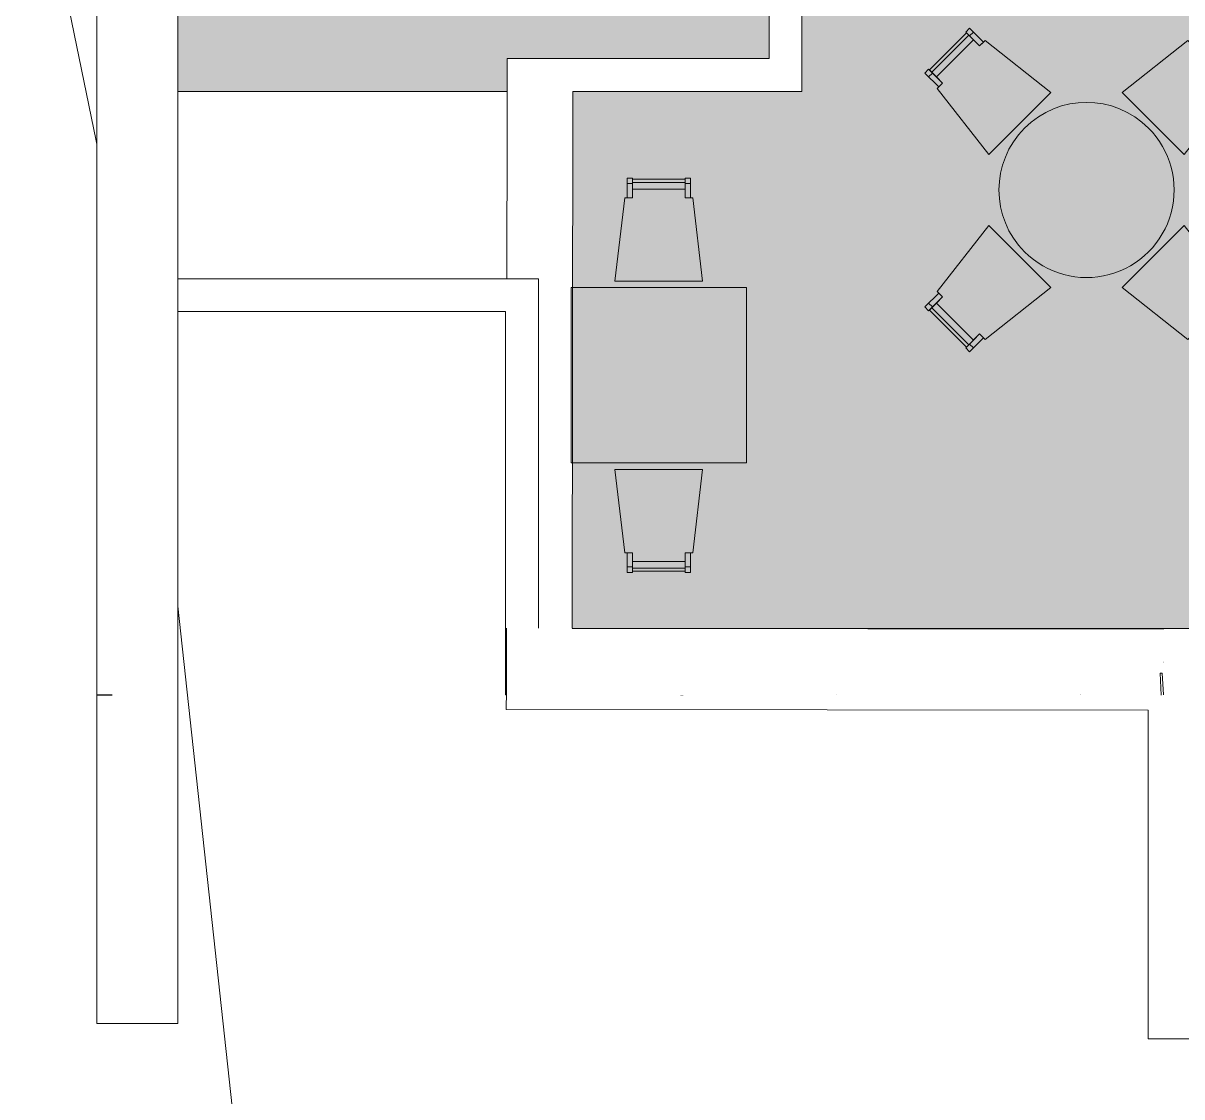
# Model space of a CAD drawing. Header units: millimetres. Extents: x -20794 to 71174, y -103753 to 30644.
# Drawn here: x 20872 to 26163, y -4666 to 235 of the extents above; entities that cross this region are included whole.
import ezdxf

# ---------------------------------------------------------------- set-up
doc = ezdxf.new("R2010")
doc.units = ezdxf.units.MM
doc.header["$MEASUREMENT"] = 0
doc.set_wipeout_variables(frame=1)
doc.linetypes.add('Wipeout_Contour', pattern=[1000, 0, -1000])
for name, color, linetype, lineweight in [('0_Ном._пера__1', 7, 'Continuous', 13), ('2D - Общий_Ном._пера__1', 7, 'Continuous', 13), ('Конструктив - Стены Несущие_Ном._пера__1', 7, 'Continuous', 13), ('Местность - Рельеф_Ном._пера__1', 7, 'Continuous', 13)]:
    doc.layers.add(name, color=color, linetype=linetype, lineweight=lineweight)
doc.layers.add('2D - Общий_Ном._пера__23', color=7, linetype='Continuous', lineweight=20, true_color=0xff6600)
doc.layers.add('Конструктив - Стены Несущие', color=7, linetype='Continuous')

msp = doc.modelspace()

# ---------------------------------------------------------------- hatches: boundary and pattern name
at = {"layer": '2D - Общий_Ном._пера__23', "linetype": 'Continuous', "lineweight": 0, "true_color": 0x3f1900}
msp.add_hatch(color=28, dxfattribs=at).paths.add_polyline_path([(21547.6, 1968.4), (35278.6, 1968.4), (35278.6, 168.4), (35278.6, -4031.5), (26378.2, -4031.5), (26378.6, -2528.9), (23378.8, -2528), (23378.3, -76.4), (21547.6, -76.4)])

# ---------------------------------------------------------------- linework, layer by layer
at = {"layer": '0_Ном._пера__1', "color": 7, "linetype": 'Continuous', "lineweight": 13}
for p, q in [((25190.1, 180.4), (25020.8, 11.1)), ((25211.3, 194.5), (25193.6, 176.8)), ((25006.7, -10.1), (25024.4, 7.5)), ((23629.6, -497.2), (23654.6, -497.2)), ((23894, -492.2), (23654.6, -492.2)), ((23919, -497.2), (23894, -497.2)), ((25006.7, -1042.9), (25024.4, -1060.6)), ((25020.8, -1064.2), (25190.1, -1233.4)), ((25211.3, -1247.6), (25193.6, -1229.9)), ((23629.6, -2247.2), (23654.6, -2247.2)), ((23894, -2252.2), (23654.6, -2252.2)), ((23919, -2247.2), (23894, -2247.2))]:
    msp.add_line(p, q, dxfattribs=at)
at = {"layer": '0_Ном._пера__1', "color": 7, "linetype": 'Continuous', "lineweight": 13, "flags": 128}
for points in [[(25257.3, 148.5), (25239.6, 130.9), (25176, 194.5), (25193.6, 212.2)], [(25211.3, 159.1), (25042.1, -10.1), (25010.2, 21.7), (25179.5, 191)], [(25565.1, -81.1), (25282.3, -363.9), (25045.5, -63.2), (25070.3, -38.4), (25042.1, -10.1), (25211.3, 159.1), (25239.6, 130.9), (25264.4, 155.7)], [(26173.2, -363.9), (25890.4, -81.1), (26191.1, 155.7), (26215.8, 130.9), (26244.1, 159.1), (26413.4, -10.1), (26385.1, -38.4), (26409.9, -63.2)], [(25052.7, -56.1), (25070.3, -38.4), (25006.7, 25.2), (24989, 7.5)], [(23629.6, -562.2), (23654.6, -562.2), (23654.6, -472.2), (23629.6, -472.2)], [(23919, -562.2), (23894, -562.2), (23894, -472.2), (23919, -472.2)], [(23974.3, -942.2), (23574.3, -942.2), (23619.6, -562.2), (23654.6, -562.2), (23654.6, -522.2), (23894, -522.2), (23894, -562.2), (23929.1, -562.2)], [(23894, -522.2), (23654.6, -522.2), (23654.6, -477.2), (23894, -477.2)], [(25282.3, -689.2), (25565.1, -972), (25264.4, -1208.7), (25239.6, -1183.9), (25211.3, -1212.2), (25042.1, -1042.9), (25070.3, -1014.7), (25045.5, -989.9)], [(25890.4, -972), (26173.2, -689.2), (26409.9, -989.9), (26385.1, -1014.7), (26413.4, -1042.9), (26244.1, -1212.2), (26215.8, -1183.9), (26191.1, -1208.7)], [(25052.7, -997), (25070.3, -1014.7), (25006.7, -1078.3), (24989, -1060.6)], [(25042.1, -1042.9), (25211.3, -1212.2), (25179.5, -1244), (25010.2, -1074.8)], [(25257.3, -1201.6), (25239.6, -1183.9), (25176, -1247.6), (25193.6, -1265.2)], [(23974.3, -1802.2), (23574.3, -1802.2), (23619.6, -2182.2), (23654.6, -2182.2), (23654.6, -2222.2), (23894, -2222.2), (23894, -2182.2), (23929.1, -2182.2)], [(23629.6, -2182.2), (23654.6, -2182.2), (23654.6, -2272.2), (23629.6, -2272.2)], [(23894, -2222.2), (23654.6, -2222.2), (23654.6, -2267.2), (23894, -2267.2)], [(23919, -2182.2), (23894, -2182.2), (23894, -2272.2), (23919, -2272.2)]]:
    msp.add_lwpolyline(points, close=True, dxfattribs=at)
msp.add_lwpolyline([(25444.9, -809.4, -1), (26010.6, -243.7, -1)], format="xyb", close=True, dxfattribs=at)
at = {"layer": '2D - Общий_Ном._пера__1', "color": 7, "linetype": 'Continuous', "lineweight": 13, "flags": 128}
msp.add_lwpolyline([(21547.6, 1968.4), (35278.6, 1968.4), (35278.6, 168.4), (35278.6, -4031.5), (26378.2, -4031.5), (26378.6, -2528.9), (23378.8, -2528), (23378.3, -76.4), (21547.6, -76.4)], close=True, dxfattribs=at)
at = {"layer": 'Местность - Рельеф_Ном._пера__1', "color": 7, "linetype": 'Continuous', "lineweight": 13}
for p, q in [((20871.5, 1315.9), (21506.7, -1767.8)), ((21506.7, -1767.8), (21853.6, -4971.1))]:
    msp.add_line(p, q, dxfattribs=at)

# ---------------------------------------------------------------- next in the draw order: wipeouts: each hides what was drawn before it
at = {"color": 254, "linetype": 'Wipeout_Contour', "lineweight": 0, "ltscale": 85475.753629}
msp.add_wipeout([(21208.4, -2831.6), (21213.4, -2831.6), (21213.4, 2333.4), (21208.4, 2333.4)], dxfattribs=at).dxf.layer = 'Конструктив - Стены Несущие'
at = {"color": 254, "linetype": 'Wipeout_Contour', "lineweight": 0, "ltscale": 69847.288092}
msp.add_wipeout([(23082.5, 73.6), (23382.3, -76.4), (23382.5, 73.6)], dxfattribs=at).dxf.layer = 'Конструктив - Стены Несущие'
at = {"color": 254, "linetype": 'Wipeout_Contour', "lineweight": 0, "ltscale": 73134.741733}
msp.add_wipeout([(24278.3, 73.6), (24428.3, -76.4), (24428.3, 73.6)], dxfattribs=at).dxf.layer = 'Конструктив - Стены Несущие'
at = {"color": 254, "linetype": 'Wipeout_Contour', "lineweight": 0, "ltscale": 69856.21382}
msp.add_wipeout([(23074.4, -2681.6), (23074.4, -2831.6), (23224.4, -2681.6)], dxfattribs=at).dxf.layer = 'Конструктив - Стены Несущие'
at = {"color": 254, "linetype": 'Wipeout_Contour', "lineweight": 0, "ltscale": 78518.89344}
msp.add_wipeout([(26008.6, -2901.5), (26013.6, -2901.5), (26013.6, -2896.5)], dxfattribs=at).dxf.layer = 'Конструктив - Стены Несущие'

# ---------------------------------------------------------------- next in the draw order: wipeouts: each hides what was drawn before it
at = {"color": 254, "linetype": 'Wipeout_Contour', "lineweight": 0, "ltscale": 85492.746653}
msp.add_wipeout([(21213.4, 2329.4), (21213.4, -2831.6), (21217.4, -2831.6), (21217.4, 2329.4)], dxfattribs=at).dxf.layer = 'Конструктив - Стены Несущие'
at = {"color": 254, "linetype": 'Wipeout_Contour', "lineweight": 0, "ltscale": 69548.07938}
msp.add_wipeout([(23082.3, -76.4), (23382.3, -76.4), (23082.5, 73.6)], dxfattribs=at).dxf.layer = 'Конструктив - Стены Несущие'
at = {"color": 254, "linetype": 'Wipeout_Contour', "lineweight": 0, "ltscale": 70022.022246}
msp.add_wipeout([(23224.4, -2681.6), (23074.4, -2831.6), (23224.4, -2831.6)], dxfattribs=at).dxf.layer = 'Конструктив - Стены Несущие'
at = {"color": 254, "linetype": 'Wipeout_Contour', "lineweight": 0, "ltscale": 78530.265521}
msp.add_wipeout([(26013.6, -2896.5), (26017.6, -2896.5), (26017.6, -2892.5)], dxfattribs=at).dxf.layer = 'Конструктив - Стены Несущие'

# ---------------------------------------------------------------- next in the draw order: linework, layer by layer
at = {"layer": 'Конструктив - Стены Несущие_Ном._пера__1', "color": 7, "linetype": 'Continuous', "lineweight": 13, "flags": 128}
for points in [[(23082.5, 73.6), (23382.5, 73.6)], [(23074.4, -2831.6), (23074.4, -2681.6)]]:
    msp.add_lwpolyline(points, dxfattribs=at)

# ---------------------------------------------------------------- next in the draw order: wipeouts: each hides what was drawn before it
at = {"color": 254, "linetype": 'Wipeout_Contour', "lineweight": 0, "ltscale": 85505.989023}
msp.add_wipeout([(21217.4, 2326.4), (21217.4, -2831.6), (21220.4, -2831.6), (21220.4, 2326.4)], dxfattribs=at).dxf.layer = 'Конструктив - Стены Несущие'
at = {"color": 254, "linetype": 'Wipeout_Contour', "lineweight": 0, "ltscale": 93196.725107}
msp.add_wipeout([(23078.8, -2527.5), (23378.8, -2527.9), (23382.3, -76.4), (23082.3, -76.4)], dxfattribs=at).dxf.layer = 'Конструктив - Стены Несущие'
at = {"color": 254, "linetype": 'Wipeout_Contour', "lineweight": 0, "ltscale": 99223.071462}
msp.add_wipeout([(23224.4, -2681.6), (23224.4, -2831.6), (26078.6, -2831.6), (26078.6, -2681.6)], dxfattribs=at).dxf.layer = 'Конструктив - Стены Несущие'
at = {"color": 254, "linetype": 'Wipeout_Contour', "lineweight": 0, "ltscale": 78538.989824}
msp.add_wipeout([(26017.6, -2892.5), (26020.6, -2892.6), (26020.6, -2889.6)], dxfattribs=at).dxf.layer = 'Конструктив - Стены Несущие'

# ---------------------------------------------------------------- next in the draw order: linework, layer by layer
at = {"layer": '0_Ном._пера__1', "color": 7, "linetype": 'Continuous', "lineweight": 13, "flags": 128}
msp.add_lwpolyline([(24174.3, -1772.2), (23374.3, -1772.2), (23374.3, -972.2), (24174.3, -972.2)], close=True, dxfattribs=at)
at = {"layer": 'Конструктив - Стены Несущие_Ном._пера__1', "color": 7, "linetype": 'Continuous', "lineweight": 13, "flags": 128}
for points in [[(23082.5, 73.6), (23078.8, -2527.5)], [(23378.8, -2527.9), (23382.3, -76.4)], [(26078.6, -2681.6), (23224.4, -2681.6)], [(23074.4, -2831.6), (26078.6, -2831.6)]]:
    msp.add_lwpolyline(points, dxfattribs=at)

# ---------------------------------------------------------------- next in the draw order: wipeouts: each hides what was drawn before it
at = {"color": 254, "linetype": 'Wipeout_Contour', "lineweight": 0, "ltscale": 85519.014805}
msp.add_wipeout([(21220.4, -2831.6), (21224.4, -2831.6), (21224.4, 2322.4), (21220.4, 2322.4)], dxfattribs=at).dxf.layer = 'Конструктив - Стены Несущие'
at = {"color": 254, "linetype": 'Wipeout_Contour', "lineweight": 0, "ltscale": 78548.820508}
msp.add_wipeout([(26020.6, -2889.6), (26024.6, -2889.6), (26024.6, -2885.6)], dxfattribs=at).dxf.layer = 'Конструктив - Стены Несущие'

# ---------------------------------------------------------------- next in the draw order: wipeouts: each hides what was drawn before it
at = {"color": 254, "linetype": 'Wipeout_Contour', "lineweight": 0, "ltscale": 85615.473423}
msp.add_wipeout([(21224.4, 2272.4), (21224.4, -2831.6), (21274.4, -2831.6), (21274.4, 2272.4)], dxfattribs=at).dxf.layer = 'Конструктив - Стены Несущие'
at = {"color": 254, "linetype": 'Wipeout_Contour', "lineweight": 0, "ltscale": 95321.954846}
msp.add_wipeout([(24278.3, 73.6), (23382.5, 73.6), (23382.3, -76.4), (24278.3, -76.4)], dxfattribs=at).dxf.layer = 'Конструктив - Стены Несущие'
at = {"color": 254, "linetype": 'Wipeout_Contour', "lineweight": 0, "ltscale": 69436.389704}
msp.add_wipeout([(23074.4, -931.7), (23074.4, -1081.7), (23224.4, -931.7)], dxfattribs=at).dxf.layer = 'Конструктив - Стены Несущие'
at = {"color": 254, "linetype": 'Wipeout_Contour', "lineweight": 0, "ltscale": 78645.868138}
msp.add_wipeout([(26024.6, -2885.6), (26074.6, -2885.6), (26074.6, -2835.6)], dxfattribs=at).dxf.layer = 'Конструктив - Стены Несущие'

# ---------------------------------------------------------------- next in the draw order: linework, layer by layer
at = {"layer": 'Конструктив - Стены Несущие_Ном._пера__1', "color": 7, "linetype": 'Continuous', "lineweight": 13, "flags": 128}
for points in [[(21208.4, 2338.4), (21208.4, -2831.6)], [(21208.4, -2831.6), (21213.4, -2831.6)], [(21213.4, -2831.6), (21217.4, -2831.6)], [(21217.4, -2831.6), (21220.4, -2831.6)], [(21220.4, -2831.6), (21224.4, -2831.6)]]:
    msp.add_lwpolyline(points, dxfattribs=at)

# ---------------------------------------------------------------- next in the draw order: wipeouts: each hides what was drawn before it
at = {"color": 254, "linetype": 'Wipeout_Contour', "lineweight": 0, "ltscale": 171315.243466}
msp.add_wipeout([(21274.4, -2831.6), (21278.3, -2831.6), (21278.3, -2531.8), (21278.4, -2531.8), (21278.4, 1968.4), (21278.3, 1968.4), (21278.3, 2268.4), (21274.4, 2268.4)], dxfattribs=at).dxf.layer = 'Конструктив - Стены Несущие'
at = {"color": 254, "linetype": 'Wipeout_Contour', "lineweight": 0, "ltscale": 72985.751269}
msp.add_wipeout([(24278.3, -76.4), (24428.3, -76.4), (24278.3, 73.6)], dxfattribs=at).dxf.layer = 'Конструктив - Стены Несущие'
at = {"color": 254, "linetype": 'Wipeout_Contour', "lineweight": 0, "ltscale": 69591.808687}
msp.add_wipeout([(23074.4, -1081.7), (23224.4, -1081.7), (23224.4, -931.7)], dxfattribs=at).dxf.layer = 'Конструктив - Стены Несущие'
at = {"color": 254, "linetype": 'Wipeout_Contour', "lineweight": 0, "ltscale": 78692.188133}
msp.add_wipeout([(26074.6, -2835.6), (26078.6, -2835.6), (26078.6, -2831.6)], dxfattribs=at).dxf.layer = 'Конструктив - Стены Несущие'
at = {"color": 254, "linetype": 'Wipeout_Contour', "lineweight": 0, "ltscale": 98857.220361}
msp.add_wipeout([(26008.6, -2896.5), (23078, -2892.5), (23078, -2897.5), (26008.6, -2901.5)], dxfattribs=at).dxf.layer = 'Конструктив - Стены Несущие'

# ---------------------------------------------------------------- next in the draw order: linework, layer by layer
at = {"layer": 'Конструктив - Стены Несущие_Ном._пера__1', "color": 7, "linetype": 'Continuous', "lineweight": 13, "flags": 128}
for points in [[(24278.3, 73.6), (23382.5, 73.6)], [(24428.3, -76.4), (24428.3, 73.6)], [(23382.3, -76.4), (24428.3, -76.4)], [(23224.4, -931.7), (23074.4, -931.7)]]:
    msp.add_lwpolyline(points, dxfattribs=at)

# ---------------------------------------------------------------- next in the draw order: wipeouts: each hides what was drawn before it
at = {"color": 254, "linetype": 'Wipeout_Contour', "lineweight": 0, "ltscale": 173220.497809}
msp.add_wipeout([(21278.4, -2531.8), (21578.3, -2531.8), (21578.3, -2741.6), (21578.3, -2741.6), (21578.3, -2831.6), (21578.4, -2831.6), (21578.4, 1968.4), (21278.4, 1968.4)], dxfattribs=at).dxf.layer = 'Конструктив - Стены Несущие'
at = {"color": 254, "linetype": 'Wipeout_Contour', "lineweight": 0, "ltscale": 92957.573644}
msp.add_wipeout([(23224.4, -2681.6), (23224.4, -1081.7), (23074.4, -1081.7), (23074.4, -2681.6)], dxfattribs=at).dxf.layer = 'Конструктив - Стены Несущие'
at = {"color": 254, "linetype": 'Wipeout_Contour', "lineweight": 0, "ltscale": 78514.252988}
msp.add_wipeout([(26008.6, -2896.5), (26008.6, -2901.5), (26013.6, -2896.5)], dxfattribs=at).dxf.layer = 'Конструктив - Стены Несущие'

# ---------------------------------------------------------------- next in the draw order: linework, layer by layer
at = {"layer": 'Конструктив - Стены Несущие_Ном._пера__1', "color": 7, "linetype": 'Continuous', "lineweight": 13, "flags": 128}
for points in [[(21578.4, -2831.6), (21578.4, 1968.4)], [(23224.4, -2681.6), (23224.4, -931.7)], [(23074.4, -1081.7), (23074.4, -2681.6)], [(21224.4, -2831.6), (21274.4, -2831.6)], [(21274.4, -2831.6), (21278.3, -2831.6)], [(21578.3, -2831.6), (21578.4, -2831.6)]]:
    msp.add_lwpolyline(points, dxfattribs=at)

# ---------------------------------------------------------------- next in the draw order: wipeouts: each hides what was drawn before it
at = {"color": 254, "linetype": 'Wipeout_Contour', "lineweight": 0, "ltscale": 97572.263042}
msp.add_wipeout([(24428.3, 73.6), (24428.3, 1968.4), (24278.3, 1968.4), (24278.3, 73.6)], dxfattribs=at).dxf.layer = 'Конструктив - Стены Несущие'
at = {"color": 254, "linetype": 'Wipeout_Contour', "lineweight": 0, "ltscale": 98865.056338}
msp.add_wipeout([(26013.6, -2892.5), (23078, -2888.5), (23078, -2892.5), (26013.6, -2896.5)], dxfattribs=at).dxf.layer = 'Конструктив - Стены Несущие'

# ---------------------------------------------------------------- next in the draw order: linework, layer by layer
at = {"layer": 'Конструктив - Стены Несущие_Ном._пера__1', "color": 7, "linetype": 'Continuous', "lineweight": 13, "flags": 128}
for points in [[(24278.3, 1968.4), (24278.3, 73.6)], [(24428.3, 73.6), (24428.3, 1968.4)]]:
    msp.add_lwpolyline(points, dxfattribs=at)

# ---------------------------------------------------------------- next in the draw order: wipeouts: each hides what was drawn before it
at = {"color": 254, "linetype": 'Wipeout_Contour', "lineweight": 0, "ltscale": 89097.061991}
msp.add_wipeout([(23074.4, -931.7), (21428.3, -931.7), (21428.3, -1081.7), (23074.4, -1081.7)], dxfattribs=at).dxf.layer = 'Конструктив - Стены Несущие'
at = {"color": 254, "linetype": 'Wipeout_Contour', "lineweight": 0, "ltscale": 86095.497758}
msp.add_wipeout([(21208.3, -2832), (21208.3, -4332), (21213.3, -4332), (21213.3, -2832)], dxfattribs=at).dxf.layer = 'Конструктив - Стены Несущие'
at = {"color": 254, "linetype": 'Wipeout_Contour', "lineweight": 0, "ltscale": 78526.730716}
msp.add_wipeout([(26013.6, -2892.5), (26013.6, -2896.5), (26017.6, -2892.5)], dxfattribs=at).dxf.layer = 'Конструктив - Стены Несущие'

# ---------------------------------------------------------------- next in the draw order: linework, layer by layer
at = {"layer": 'Конструктив - Стены Несущие_Ном._пера__1', "color": 7, "linetype": 'Continuous', "lineweight": 13, "flags": 128}
for points in [[(23074.4, -931.7), (21428.3, -931.7)], [(21428.3, -1081.7), (21428.3, -931.7)], [(21428.3, -1081.7), (23074.4, -1081.7)]]:
    msp.add_lwpolyline(points, dxfattribs=at)

# ---------------------------------------------------------------- next in the draw order: wipeouts: each hides what was drawn before it
at = {"color": 254, "linetype": 'Wipeout_Contour', "lineweight": 0, "ltscale": 86113.2366}
msp.add_wipeout([(21213.3, -2832), (21213.3, -4332), (21217.3, -4332), (21217.3, -2832)], dxfattribs=at).dxf.layer = 'Конструктив - Стены Несущие'
at = {"color": 254, "linetype": 'Wipeout_Contour', "lineweight": 0, "ltscale": 98871.374011}
msp.add_wipeout([(26017.6, -2889.5), (23078, -2885.5), (23078, -2888.5), (26017.6, -2892.5)], dxfattribs=at).dxf.layer = 'Конструктив - Стены Несущие'

# ---------------------------------------------------------------- next in the draw order: wipeouts: each hides what was drawn before it
at = {"color": 254, "linetype": 'Wipeout_Contour', "lineweight": 0, "ltscale": 86127.033551}
msp.add_wipeout([(21217.3, -2832), (21217.3, -4332), (21220.3, -4332), (21220.3, -2832)], dxfattribs=at).dxf.layer = 'Конструктив - Стены Несущие'
at = {"color": 254, "linetype": 'Wipeout_Contour', "lineweight": 0, "ltscale": 78536.560172}
msp.add_wipeout([(26017.6, -2889.5), (26017.6, -2892.5), (26020.6, -2889.6)], dxfattribs=at).dxf.layer = 'Конструктив - Стены Несущие'

# ---------------------------------------------------------------- next in the draw order: wipeouts: each hides what was drawn before it
at = {"color": 254, "linetype": 'Wipeout_Contour', "lineweight": 0, "ltscale": 86140.830591}
msp.add_wipeout([(21220.3, -2832), (21220.3, -4332), (21224.3, -4332), (21224.3, -2832)], dxfattribs=at).dxf.layer = 'Конструктив - Стены Несущие'
at = {"color": 254, "linetype": 'Wipeout_Contour', "lineweight": 0, "ltscale": 98875.708051}
msp.add_wipeout([(26020.6, -2885.6), (23078, -2881.5), (23078, -2885.5), (26020.6, -2889.6)], dxfattribs=at).dxf.layer = 'Конструктив - Стены Несущие'

# ---------------------------------------------------------------- next in the draw order: wipeouts: each hides what was drawn before it
at = {"color": 254, "linetype": 'Wipeout_Contour', "lineweight": 0, "ltscale": 86247.268995}
msp.add_wipeout([(21224.3, -2832), (21224.3, -4332), (21274.3, -4332), (21274.3, -2832)], dxfattribs=at).dxf.layer = 'Конструктив - Стены Несущие'
at = {"color": 254, "linetype": 'Wipeout_Contour', "lineweight": 0, "ltscale": 78545.287071}
msp.add_wipeout([(26020.6, -2885.6), (26020.6, -2889.6), (26024.6, -2885.6)], dxfattribs=at).dxf.layer = 'Конструктив - Стены Несущие'

# ---------------------------------------------------------------- next in the draw order: linework, layer by layer
at = {"layer": 'Конструктив - Стены Несущие_Ном._пера__1', "color": 7, "linetype": 'Continuous', "lineweight": 13, "flags": 128}
for points in [[(21208.3, -2832), (21208.3, -4332)], [(21208.3, -4332), (21213.3, -4332)], [(21213.3, -4332), (21217.3, -4332)], [(21217.3, -4332), (21220.3, -4332)], [(21220.3, -4332), (21224.3, -4332)]]:
    msp.add_lwpolyline(points, dxfattribs=at)

# ---------------------------------------------------------------- next in the draw order: wipeouts: each hides what was drawn before it
at = {"color": 254, "linetype": 'Wipeout_Contour', "lineweight": 0, "ltscale": 86353.707277}
msp.add_wipeout([(21274.3, -2832), (21274.3, -4332), (21278.3, -4332), (21278.3, -2832)], dxfattribs=at).dxf.layer = 'Конструктив - Стены Несущие'
at = {"color": 254, "linetype": 'Wipeout_Contour', "lineweight": 0, "ltscale": 98871.198756}
msp.add_wipeout([(26024.6, -2835.6), (23078.1, -2831.5), (23078, -2881.5), (26024.6, -2885.6)], dxfattribs=at).dxf.layer = 'Конструктив - Стены Несущие'

# ---------------------------------------------------------------- next in the draw order: linework, layer by layer
at = {"layer": 'Конструктив - Стены Несущие_Ном._пера__1', "color": 7, "linetype": 'Continuous', "lineweight": 13, "flags": 128}
for points in [[(23078, -2885.5), (23078, -2881.5)], [(23078, -2888.5), (23078, -2885.5)], [(23078, -2892.5), (23078, -2888.5)], [(23078, -2897.5), (23078, -2892.5)]]:
    msp.add_lwpolyline(points, dxfattribs=at)

# ---------------------------------------------------------------- next in the draw order: wipeouts: each hides what was drawn before it
at = {"color": 254, "linetype": 'Wipeout_Contour', "lineweight": 0, "ltscale": 85461.593357}
msp.add_wipeout([(21208.3, 2268), (21208.3, -2832), (21213.3, -2832), (21213.3, 2268)], dxfattribs=at).dxf.layer = 'Конструктив - Стены Несущие'
at = {"color": 254, "linetype": 'Wipeout_Contour', "lineweight": 0, "ltscale": 86953.05864}
msp.add_wipeout([(21278.3, -2832), (21278.3, -4332), (21578.3, -4332), (21578.3, -2832)], dxfattribs=at).dxf.layer = 'Конструктив - Стены Несущие'
at = {"color": 254, "linetype": 'Wipeout_Contour', "lineweight": 0, "ltscale": 78591.586701}
msp.add_wipeout([(26024.6, -2835.6), (26024.6, -2885.6), (26074.6, -2835.6)], dxfattribs=at).dxf.layer = 'Конструктив - Стены Несущие'

# ---------------------------------------------------------------- next in the draw order: linework, layer by layer
at = {"layer": 'Конструктив - Стены Несущие_Ном._пера__1', "color": 7, "linetype": 'Continuous', "lineweight": 13, "flags": 128}
for points in [[(21578.3, -4332), (21578.3, -2832)], [(23078, -2897.5), (26008.6, -2901.5)], [(21224.3, -4332), (21274.3, -4332)], [(21274.3, -4332), (21278.3, -4332)], [(21278.3, -4332), (21578.3, -4332)]]:
    msp.add_lwpolyline(points, dxfattribs=at)

# ---------------------------------------------------------------- next in the draw order: wipeouts: each hides what was drawn before it
at = {"color": 254, "linetype": 'Wipeout_Contour', "lineweight": 0, "ltscale": 85479.463204}
msp.add_wipeout([(21213.3, 2268), (21213.3, -2832), (21217.3, -2832), (21217.3, 2268)], dxfattribs=at).dxf.layer = 'Конструктив - Стены Несущие'
at = {"color": 254, "linetype": 'Wipeout_Contour', "lineweight": 0, "ltscale": 98958.170723}
msp.add_wipeout([(26074.6, -2831.6), (23078.1, -2827.5), (23078.1, -2831.5), (26074.6, -2835.6)], dxfattribs=at).dxf.layer = 'Конструктив - Стены Несущие'

# ---------------------------------------------------------------- next in the draw order: wipeouts: each hides what was drawn before it
at = {"color": 254, "linetype": 'Wipeout_Contour', "lineweight": 0, "ltscale": 85493.362012}
msp.add_wipeout([(21217.3, 2268), (21217.3, -2832), (21220.3, -2832), (21220.3, 2268)], dxfattribs=at).dxf.layer = 'Конструктив - Стены Несущие'
at = {"color": 254, "linetype": 'Wipeout_Contour', "lineweight": 0, "ltscale": 78688.665243}
msp.add_wipeout([(26074.6, -2831.6), (26074.6, -2835.6), (26078.6, -2831.6)], dxfattribs=at).dxf.layer = 'Конструктив - Стены Несущие'
at = {"color": 254, "linetype": 'Wipeout_Contour', "lineweight": 0, "ltscale": 105106.788761}
msp.add_wipeout([(26008.6, -2901.5), (26008.6, -4401.6), (26013.6, -4401.6), (26013.6, -2901.5)], dxfattribs=at).dxf.layer = 'Конструктив - Стены Несущие'

# ---------------------------------------------------------------- next in the draw order: wipeouts: each hides what was drawn before it
at = {"color": 254, "linetype": 'Wipeout_Contour', "lineweight": 0, "ltscale": 85507.260858}
msp.add_wipeout([(21220.3, 2268), (21220.3, -2832), (21224.3, -2832), (21224.3, 2268)], dxfattribs=at).dxf.layer = 'Конструктив - Стены Несущие'
at = {"color": 254, "linetype": 'Wipeout_Contour', "lineweight": 0, "ltscale": 98900.37228}
msp.add_wipeout([(26078.6, -2531.6), (23078.5, -2527.5), (23078.1, -2827.5), (26078.6, -2831.6)], dxfattribs=at).dxf.layer = 'Конструктив - Стены Несущие'
at = {"color": 254, "linetype": 'Wipeout_Contour', "lineweight": 0, "ltscale": 105123.501056}
msp.add_wipeout([(26013.6, -2896.5), (26013.6, -4401.6), (26017.6, -4401.6), (26017.6, -2896.5)], dxfattribs=at).dxf.layer = 'Конструктив - Стены Несущие'

# ---------------------------------------------------------------- next in the draw order: linework, layer by layer
at = {"layer": 'Конструктив - Стены Несущие_Ном._пера__1', "color": 7, "linetype": 'Continuous', "lineweight": 13, "flags": 128}
for points in [[(23078.1, -2827.5), (23078.5, -2527.5)], [(23078.8, -2527.5), (23078.5, -2527.5)], [(26078.6, -2531.6), (23378.8, -2527.9)], [(23078, -2881.5), (23078.1, -2831.5)], [(23078.1, -2831.5), (23078.1, -2827.5)]]:
    msp.add_lwpolyline(points, dxfattribs=at)

# ---------------------------------------------------------------- next in the draw order: wipeouts: each hides what was drawn before it
at = {"color": 254, "linetype": 'Wipeout_Contour', "lineweight": 0, "ltscale": 85614.482475}
msp.add_wipeout([(21224.3, 2268), (21224.3, -2832), (21274.3, -2832), (21274.3, 2268)], dxfattribs=at).dxf.layer = 'Конструктив - Стены Несущие'
at = {"color": 254, "linetype": 'Wipeout_Contour', "lineweight": 0, "ltscale": 105136.476557}
msp.add_wipeout([(26017.6, -2892.5), (26017.6, -4401.6), (26020.6, -4401.6), (26020.6, -2892.6)], dxfattribs=at).dxf.layer = 'Конструктив - Стены Несущие'

# ---------------------------------------------------------------- next in the draw order: linework, layer by layer
at = {"layer": 'Конструктив - Стены Несущие_Ном._пера__1', "color": 7, "linetype": 'Continuous', "lineweight": 13, "flags": 128}
msp.add_lwpolyline([(21208.3, 2268), (21208.3, -2832)], dxfattribs=at)

# ---------------------------------------------------------------- next in the draw order: wipeouts: each hides what was drawn before it
at = {"color": 254, "linetype": 'Wipeout_Contour', "lineweight": 0, "ltscale": 171508.666434}
msp.add_wipeout([(21274.3, -2832), (21278.3, -2832), (21278.3, -2831.8), (21278.3, -2831.8), (21278.3, -2531.8), (21278.3, -2531.8), (21278.3, 2268), (21274.3, 2268)], dxfattribs=at).dxf.layer = 'Конструктив - Стены Несущие'
at = {"color": 254, "linetype": 'Wipeout_Contour', "lineweight": 0, "ltscale": 105149.674233}
msp.add_wipeout([(26020.6, -2889.6), (26020.6, -4401.6), (26024.6, -4401.6), (26024.6, -2889.6)], dxfattribs=at).dxf.layer = 'Конструктив - Стены Несущие'

# ---------------------------------------------------------------- next in the draw order: wipeouts: each hides what was drawn before it
at = {"color": 254, "linetype": 'Wipeout_Contour', "lineweight": 0, "ltscale": 85475.469913}
msp.add_wipeout([(21208.3, 2333.4), (21208.3, -2831.6), (21213.3, -2831.6), (21213.3, 2333.4)], dxfattribs=at).dxf.layer = 'Конструктив - Стены Несущие'
at = {"color": 254, "linetype": 'Wipeout_Contour', "lineweight": 0, "ltscale": 172709.663974}
msp.add_wipeout([(21578.3, 2268), (21278.3, 2268), (21278.3, -2531.8), (21578.3, -2531.8), (21578.3, -2831.8), (21278.3, -2831.8), (21278.3, -2832), (21578.3, -2832)], dxfattribs=at).dxf.layer = 'Конструктив - Стены Несущие'
at = {"color": 254, "linetype": 'Wipeout_Contour', "lineweight": 0, "ltscale": 105255.717216}
msp.add_wipeout([(26024.6, -2885.6), (26024.6, -4401.6), (26074.6, -4401.6), (26074.6, -2885.6)], dxfattribs=at).dxf.layer = 'Конструктив - Стены Несущие'

# ---------------------------------------------------------------- next in the draw order: linework, layer by layer
at = {"layer": 'Конструктив - Стены Несущие_Ном._пера__1', "color": 7, "linetype": 'Continuous', "lineweight": 13, "flags": 128}
for points in [[(21578.3, -2832), (21578.3, 2268)], [(26008.6, -2901.5), (26008.6, -4401.6)], [(26008.6, -4401.6), (26013.6, -4401.6)], [(26013.6, -4401.6), (26017.6, -4401.6)], [(26017.6, -4401.6), (26020.6, -4401.6)], [(26020.6, -4401.6), (26024.6, -4401.6)]]:
    msp.add_lwpolyline(points, dxfattribs=at)

# ---------------------------------------------------------------- next in the draw order: wipeouts: each hides what was drawn before it
at = {"color": 254, "linetype": 'Wipeout_Contour', "lineweight": 0, "ltscale": 85492.462967}
msp.add_wipeout([(21213.3, 2329.4), (21213.3, -2831.6), (21217.3, -2831.6), (21217.3, 2329.4)], dxfattribs=at).dxf.layer = 'Конструктив - Стены Несущие'
at = {"color": 254, "linetype": 'Wipeout_Contour', "lineweight": 0, "ltscale": 105351.737847}
msp.add_wipeout([(26074.6, -2835.6), (26074.6, -4401.6), (26078.6, -4401.6), (26078.6, -2835.6)], dxfattribs=at).dxf.layer = 'Конструктив - Стены Несущие'

# ---------------------------------------------------------------- next in the draw order: wipeouts: each hides what was drawn before it
at = {"color": 254, "linetype": 'Wipeout_Contour', "lineweight": 0, "ltscale": 85505.70532}
msp.add_wipeout([(21217.3, 2326.4), (21217.3, -2831.6), (21220.3, -2831.6), (21220.3, 2326.4)], dxfattribs=at).dxf.layer = 'Конструктив - Стены Несущие'
at = {"color": 254, "linetype": 'Wipeout_Contour', "lineweight": 0, "ltscale": 132216.440149}
msp.add_wipeout([(26078.6, -4031.6), (26378.6, -4031.6), (26378.6, -2832), (26228.5, -2831.8), (26078.6, -2831.8)], dxfattribs=at).dxf.layer = 'Конструктив - Стены Несущие'
at = {"color": 254, "linetype": 'Wipeout_Contour', "lineweight": 0, "ltscale": 106358.670275}
msp.add_wipeout([(26078.6, -4401.6), (26378.6, -4401.6), (26378.6, -4331.6), (26078.6, -4331.6)], dxfattribs=at).dxf.layer = 'Конструктив - Стены Несущие'

# ---------------------------------------------------------------- next in the draw order: linework, layer by layer
at = {"layer": 'Конструктив - Стены Несущие_Ном._пера__1', "color": 7, "linetype": 'Continuous', "lineweight": 13, "flags": 128}
for points in [[(26024.6, -4401.6), (26074.6, -4401.6)], [(26074.6, -4401.6), (26078.6, -4401.6)], [(26078.6, -4401.6), (26378.6, -4401.6)]]:
    msp.add_lwpolyline(points, dxfattribs=at)

# ---------------------------------------------------------------- next in the draw order: wipeouts: each hides what was drawn before it
at = {"color": 254, "linetype": 'Wipeout_Contour', "lineweight": 0, "ltscale": 85518.731152}
msp.add_wipeout([(21220.3, 2322.4), (21220.3, -2831.6), (21224.3, -2831.6), (21224.3, 2322.4)], dxfattribs=at).dxf.layer = 'Конструктив - Стены Несущие'
at = {"color": 254, "linetype": 'Wipeout_Contour', "lineweight": 0, "ltscale": 104876.967124}
msp.add_wipeout([(26063.8, -2732.1), (26068.6, -2832.1), (26078.6, -2831.6), (26073.8, -2731.6)], dxfattribs=at).dxf.layer = 'Конструктив - Стены Несущие'

# ---------------------------------------------------------------- next in the draw order: linework, layer by layer
at = {"layer": 'Конструктив - Стены Несущие_Ном._пера__1', "color": 7, "linetype": 'Continuous', "lineweight": 13, "flags": 128}
for points in [[(26073.8, -2731.6), (26063.8, -2732.1)], [(26063.8, -2732.1), (26068.6, -2832.1)], [(26078.6, -2831.6), (26073.8, -2731.6)]]:
    msp.add_lwpolyline(points, dxfattribs=at)

# ---------------------------------------------------------------- next in the draw order: wipeouts: each hides what was drawn before it
at = {"color": 254, "linetype": 'Wipeout_Contour', "lineweight": 0, "ltscale": 85615.189448}
msp.add_wipeout([(21224.3, 2272.4), (21224.3, -2831.6), (21274.3, -2831.6), (21274.3, 2272.4)], dxfattribs=at).dxf.layer = 'Конструктив - Стены Несущие'

# ---------------------------------------------------------------- next in the draw order: linework, layer by layer
at = {"layer": 'Конструктив - Стены Несущие_Ном._пера__1', "color": 7, "linetype": 'Continuous', "lineweight": 13, "flags": 128}
for points in [[(21208.3, 2333.4), (21208.3, -2831.6)], [(21208.3, -2831.6), (21213.3, -2831.6)], [(21213.3, -2831.6), (21217.3, -2831.6)], [(21217.3, -2831.6), (21220.3, -2831.6)], [(21220.3, -2831.6), (21224.3, -2831.6)]]:
    msp.add_lwpolyline(points, dxfattribs=at)

# ---------------------------------------------------------------- next in the draw order: wipeouts: each hides what was drawn before it
at = {"color": 254, "linetype": 'Wipeout_Contour', "lineweight": 0, "ltscale": 85721.561413}
msp.add_wipeout([(21274.3, 2268.4), (21274.3, -2831.6), (21278.3, -2831.6), (21278.3, 2268.4)], dxfattribs=at).dxf.layer = 'Конструктив - Стены Несущие'

# ---------------------------------------------------------------- next in the draw order: linework, layer by layer
at = {"layer": 'Конструктив - Стены Несущие_Ном._пера__1', "color": 7, "linetype": 'Continuous', "lineweight": 13, "flags": 128}
for points in [[(21224.3, -2831.6), (21274.3, -2831.6)], [(21274.3, -2831.6), (21278.3, -2831.6)]]:
    msp.add_lwpolyline(points, dxfattribs=at)

# ---------------------------------------------------------------- next in the draw order: wipeouts: each hides what was drawn before it
at = {"color": 254, "linetype": 'Wipeout_Contour', "lineweight": 0, "ltscale": 86191.77514}
msp.add_wipeout([(21278.3, 1968.4), (21278.3, -2531.8), (21578.3, -2531.8), (21578.3, 1968.4)], dxfattribs=at).dxf.layer = 'Конструктив - Стены Несущие'

# ---------------------------------------------------------------- next in the draw order: linework, layer by layer
at = {"layer": 'Конструктив - Стены Несущие_Ном._пера__1', "color": 7, "linetype": 'Continuous', "lineweight": 13, "flags": 128}
msp.add_lwpolyline([(21578.3, -2531.8), (21578.3, 1968.4)], dxfattribs=at)

doc.saveas('drawing.dxf')
